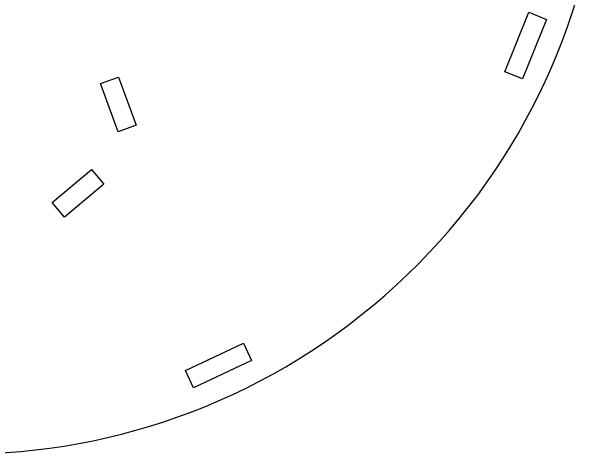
# Model space of a CAD drawing. Header units: millimetres. Extents: x -213 to 898, y -426 to 200.
# Drawn here: x 505.9 to 598.2, y -248 to -179.1 of the extents above; entities that cross this region are included whole.
import ezdxf

# ---------------------------------------------------------------- set-up
doc = ezdxf.new("R2010")
doc.units = ezdxf.units.MM
doc.layers.add('Cut', color=1, linetype='Continuous', true_color=0xff0000)

msp = doc.modelspace()

# ---------------------------------------------------------------- linework, layer by layer
at = {"layer": 'Cut'}
for points in [[(586.411, -179.135), (589.193, -180.258), (585.45, -189.531), (582.668, -188.409)], [(541.979, -230.693), (543.265, -233.403), (534.23, -237.689), (532.944, -234.979)]]:
    msp.add_lwpolyline(points, close=True, dxfattribs=at)
at = {"layer": 'Cut', "color": 1, "true_color": 0xff0000}
for points in [[(522.459, -197.772), (519.722, -190.254), (522.541, -189.228), (525.278, -196.746)], [(520.26, -205.944), (514.132, -211.086), (512.204, -208.788), (518.332, -203.646)]]:
    msp.add_lwpolyline(points, close=True, dxfattribs=at)
at = {"layer": 'Cut'}
msp.add_arc((498.152, -148), 100, 140.44249, 34.53518, dxfattribs=at)

doc.saveas('drawing.dxf')
